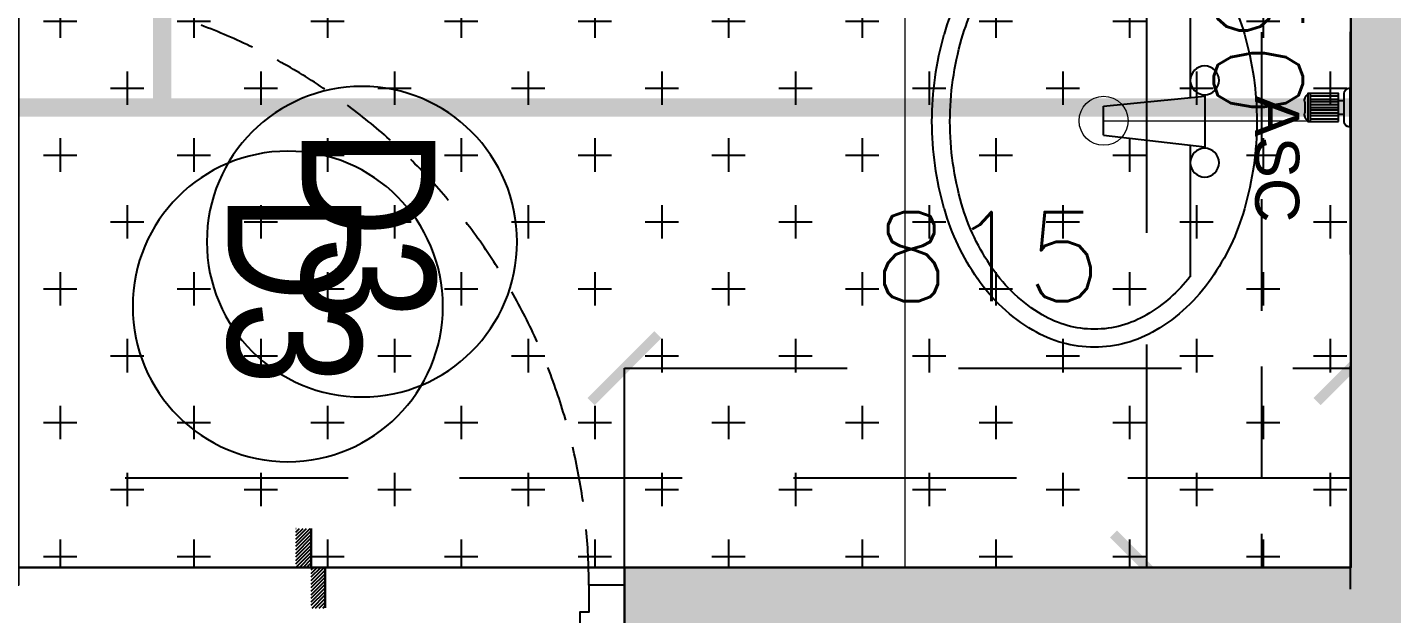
# Model space of a CAD drawing. Header units: millimetres. Extents: x -414464 to 1686, y -90036 to 108605.
# Drawn here: x -109525 to -107994, y -46357 to -45700 of the extents above; entities that cross this region are included whole.
import ezdxf
from ezdxf.enums import TextEntityAlignment as Align

# ---------------------------------------------------------------- set-up
doc = ezdxf.new("R2010")
doc.units = ezdxf.units.MM
doc.header["$LTSCALE"] = 1000
doc.header["$MEASUREMENT"] = 0
for name, pattern in [('$1$AUDIT_D_120904163729-0', [0]), ('$36$HIDDEN', [0.375, 0.25, -0.125]), ('3BHK-A$1$( Hidden )', [0.375, 0.25, -0.125]), ('3BHK-A$1$AUDIT_D_120904163729-0', [0]), ('3BHK-A$1$HIDDEN', [0.375, 0.25, -0.125]), ('AUDIT_D_120904163729-0', [0]), ('T8(T9 IS SIMILAR) - DIMENSION & TEXTING$1$1', [0]), ('T8(T9 IS SIMILAR) - DIMENSION & TEXTING$1$AUDIT_D_120904163729-0', [0]), ('T8(T9 IS SIMILAR) - DIMENSION & TEXTING$1$HIDDEN', [0.375, 0.25, -0.125]), ('T8(T9 IS SIMILAR)$1$$0$HIDDEN', [0.375, 0.25, -0.125])]:
    doc.linetypes.add(name, pattern=pattern)
doc.layers.get('0').update_dxf_attribs({"linetype": 'AUDIT_D_120904163729-0'})
for name, color, linetype in [('$0$A-HATCH -160', 251, '$1$AUDIT_D_120904163729-0'), ('$21$A-DIMENSIONS', 2, '$36$HIDDEN'), ('3BHK-A$1$$1$LEDGE WALL', 5, 'Continuous'), ('3BHK-A$1$A-DOOR-FULL', 2, 'Continuous'), ('3BHK-A$1$A-HATCH -160', 251, '3BHK-A$1$AUDIT_D_120904163729-0'), ('3BHK-A$1$A-SANITARY', 2, 'Continuous'), ('3BHK-A$1$a-tile drop', 3, 'Continuous'), ('3BHK-A$1$A-TOI SUNK 50MM', 8, 'Continuous'), ('3BHK-A$1$a-window-no', 125, 'Continuous'), ('3BHK-A$1$APT PLANS-typ$0$TILEDROP', 3, 'Continuous'), ('a-rcc', 3, 'Continuous'), ('T8(T9 IS SIMILAR) - DIMENSION & TEXTING$1$A-DIMENSIONS', 2, 'T8(T9 IS SIMILAR) - DIMENSION & TEXTING$1$HIDDEN'), ('T8(T9 IS SIMILAR) - DIMENSION & TEXTING$1$A-PLUMBING', 7, 'T8(T9 IS SIMILAR) - DIMENSION & TEXTING$1$AUDIT_D_120904163729-0'), ('T8(T9 IS SIMILAR) - DIMENSION & TEXTING$1$a-window-no', 125, 'Continuous'), ('T8(T9 IS SIMILAR) - DIMENSION & TEXTING$1$KITCHEN BLOCK', 255, 'Continuous'), ('T8(T9 IS SIMILAR) - DIMENSION & TEXTING$1$U-TI-BOILER', 1, 'T8(T9 IS SIMILAR) - DIMENSION & TEXTING$1$1'), ('T8(T9 IS SIMILAR) - DIMENSION & TEXTING$1$U-TI-TEXT', 7, 'Continuous'), ('T8(T9 IS SIMILAR) - DIMENSION & TEXTING$1$U-TI-WS', 5, 'Continuous'), ('T8(T9 IS SIMILAR)$1$$6$a-beam 2', 50, 'Continuous'), ('T8(T9 IS SIMILAR)$1$S-BEAM', 20, 'T8(T9 IS SIMILAR)$1$$0$HIDDEN')]:
    doc.layers.add(name, color=color, linetype=linetype)
for name, color, linetype, lineweight in [('3BHK-A$1$a-TOI-fixtures', 251, 'Continuous', 0), ('3BHK-A$1$A-WALL- 160', 6, 'Continuous', 30), ('T8(T9 IS SIMILAR)$1$D&W', 8, 'Continuous', 25)]:
    doc.layers.add(name, color=color, linetype=linetype, lineweight=lineweight)
doc.styles.add('3BHK-A$1$LODHA STANDERD', font='sanss___.ttf')
doc.styles.add('T8(T9 IS SIMILAR) - DIMENSION & TEXTING$1$arial', font='sanss___.ttf')
doc.styles.add('T8(T9 IS SIMILAR) - DIMENSION & TEXTING$1$LODHA STANDERD', font='sanss___.ttf')
doc.styles.add('T8(T9 IS SIMILAR) - DIMENSION & TEXTING$1$Romans 1', font='romans.shx', dxfattribs={"height": 100})
doc.dimstyles.new('T8(T9 IS SIMILAR) - DIMENSION & TEXTING$1$ALPINE S', dxfattribs={"dimscale": 0, "dimtxt": 100, "dimasz": 75, "dimexe": 0, "dimexo": 0, "dimgap": 75, "dimtad": 1, "dimdec": 0, "dimzin": 0, "dimdsep": 46, "dimtxsty": 'T8(T9 IS SIMILAR) - DIMENSION & TEXTING$1$Romans 1', "dimblk": 'T8(T9 IS SIMILAR) - DIMENSION & TEXTING$1$_ArchTick', "dimcen": 0.09, "dimclrd": 256, "dimclre": 256, "dimclrt": 7, "dimadec": 0, "dimazin": 0, "dimtfac": 1, "dimtdec": 0, "dimtofl": 0, "dimtmove": 1, "dimatfit": 0, "dimldrblk": 'T8(T9 IS SIMILAR) - DIMENSION & TEXTING$1$_Open90', "dimfxl": 1, "dimtolj": 1, "dimtzin": 0, "dimarcsym": 0})

# ---------------------------------------------------------------- blocks, each defined once
blk = doc.blocks.new('*U2752')
for points in [[(-710, 0), (-670, 0), (-670, 30), (-660, 30), (-660, 80), (-710, 80)], [(40, 0), (0, 0), (0, 30), (-10, 30), (-10, 80), (40, 80)], [(0, 0), (0, -670), (-30, -670), (-30, 0)]]:
    blk.add_lwpolyline(points, close=True)
at = {"color": 0, "linetype": 'ByBlock', "ltscale": 0.25}
blk.add_arc((1, 0.4), 671, 180.0347, 267.627, dxfattribs=at)
blk = doc.blocks.new('3BHK-A$1$WINDOW TAG')
at = {"layer": '3BHK-A$1$a-window-no'}
blk.add_circle((0, 0), 174.1, dxfattribs=at)
at = {"layer": '3BHK-A$1$a-window-no', "style": '3BHK-A$1$LODHA STANDERD'}
blk.add_attdef('WINDOW', text='', height=150, dxfattribs=at).set_placement((11.3, 2.8), align=Align.MIDDLE_CENTER)
blk = doc.blocks.new('3BHK-A$1$WB1')
at = {"layer": '3BHK-A$1$A-SANITARY', "color": 0, "ltscale": 1000}
for p, q in [((190074.4, -1779394.5), (190063, -1779507.9)), ((190106.8, -1779394.5), (190119.9, -1779507.9)), ((189917.5, -1779491.7), (190064.6, -1779491.7)), ((190118, -1779491.7), (190265.4, -1779491.7)), ((190061.5, -1779507.9), (190121.4, -1779507.9))]:
    blk.add_line(p, q, dxfattribs=at)
at = {"layer": '3BHK-A$1$A-SANITARY', "color": 0}
blk.add_line((190106.8, -1779394.5), (190074.4, -1779394.5), dxfattribs=at)
for centre, major_axis, start_param, end_param in [((190067.1, -1779471.3), (-69.6, 256.7), 0.015739, 0.342992), ((190091.4, -1779555.7), (-92.6, 341.5), 6.018375, 6.298924), ((190091.4, -1779555.7), (-92.6, 341.5), 5.737826, 6.018375), ((190115.8, -1779471.3), (-69.6, 256.7), 5.410573, 5.737826), ((190091.4, -1779555.7), (-87.3, 322), 6.018375, 6.298924), ((190091.4, -1779555.7), (-87.3, 322), 5.737826, 6.018375), ((190067.1, -1779471.3), (-64.3, 237.2), 0.015739, 0.342992), ((190115.8, -1779471.3), (-64.3, 237.2), 5.410573, 5.737826), ((190030, -1779417.8), (-52.6, 193.9), 0.342992, 0.768932), ((190152.9, -1779417.8), (-52.6, 193.9), 4.984633, 5.410573), ((190030, -1779417.8), (-47.3, 174.4), 0.342992, 0.768932), ((190152.9, -1779417.8), (-47.3, 174.4), 4.984633, 5.410573), ((189973.2, -1779384.1), (-35.3, 130.2), 0.768932, 1.305986), ((190209.6, -1779384.1), (-35.3, 130.2), 4.447579, 4.984633), ((189973.2, -1779384.1), (-30, 110.7), 0.768932, 1.305986), ((190209.6, -1779384.1), (-30, 110.7), 4.447579, 4.984633), ((189973.2, -1779384.1), (-35.3, 130.2), 1.305986, 1.84304), ((189973.2, -1779384.1), (-30, 110.7), 1.305986, 1.84304), ((190209.6, -1779384.1), (-30, 110.7), 3.910525, 4.447579), ((190209.6, -1779384.1), (-35.3, 130.2), 3.910525, 4.447579), ((190030, -1779350.3), (-47.3, 174.4), 1.84304, 2.20494), ((190152.9, -1779350.3), (-47.3, 174.4), 3.548625, 3.910525), ((190030, -1779350.3), (-52.6, 193.9), 1.84304, 2.268981), ((190152.9, -1779350.3), (-52.6, 193.9), 3.484585, 3.910525), ((190045.3, -1779507.9), (-4.2, 15.6), 6.018375, 12.30156), ((190137.6, -1779507.9), (-4.2, 15.6), 6.018375, 12.30156), ((190067.1, -1779296.9), (-69.6, 256.7), 2.268981, 2.596234), ((190115.8, -1779296.9), (-69.6, 256.7), 3.157331, 3.484585), ((190091.4, -1779212.5), (-92.6, 341.5), 2.596234, 2.876783), ((190091.4, -1779212.5), (-92.6, 341.5), 2.876783, 3.157331)]:
    blk.add_ellipse(centre, major_axis=major_axis, ratio=1, start_param=start_param, end_param=end_param, dxfattribs=at)
blk = doc.blocks.new('3BHK-A$1$TILE DROP -x')
at = {"layer": '3BHK-A$1$APT PLANS-typ$0$TILEDROP'}
h = blk.add_hatch(dxfattribs=at)
h.set_pattern_fill('ACET-2D-ANSI31', color=8, scale=90, angle=90, style=0)
h.set_pattern_definition([(135, (-851695.914, 5365039.183), (-7.954951288, -7.954951288), [])])
h.paths.add_polyline_path([(-58323.9, -19205.9), (-58323.9, -19023.7), (-58261.5, -19023.7), (-58261.5, -19205.9)])
edge = h.paths.add_edge_path()
edge.add_line((-58323.9, -19381.2), (-58393.7, -19381.2))
edge.add_line((-58323.9, -19205.9), (-58323.9, -19381.2))
edge.add_line((-58393.1, -19205.9), (-58323.9, -19205.9))
edge.add_line((-58393.1, -19381.2), (-58393.1, -19205.9))
at = {"layer": '3BHK-A$1$APT PLANS-typ$0$TILEDROP', "color": 1}
blk.add_line((-58153.9, -19205.9), (-58434, -19205.9), dxfattribs=at)
at = {"layer": '3BHK-A$1$APT PLANS-typ$0$TILEDROP', "color": 20, "const_width": 10}
for points in [[(-58261.5, -19205.9), (-58261.5, -19023.7)], [(-58323.9, -19381.2), (-58323.9, -19205.9)], [(-58323.9, -19205.9), (-58261.5, -19205.9)]]:
    blk.add_lwpolyline(points, dxfattribs=at)
blk = doc.blocks.new('3BHK-A')
at = {"layer": '3BHK-A$1$A-HATCH -160', "linetype": 'ByBlock'}
h = blk.add_hatch(dxfattribs=at)
h.set_pattern_fill('ZIGZAG', color=256, scale=250)
h.set_pattern_definition([(9e-15, (1e-08, 0), (31.25, 31.25), [31.25, -31.25]), (90, (31.25, 0), (-31.25, 31.25), [31.25, -31.25])])
h.paths.add_polyline_path([(1185182.8, -5714749.5), (1186532.7, -5714749.5), (1186532.7, -5714149.5), (1186632.7, -5714149.5), (1186632.7, -5714749.5), (1188712.7, -5714749.5), (1188712.7, -5714049.5), (1189032.5, -5714049.5), (1189032.5, -5714149.5), (1188812.7, -5714149.5), (1188812.7, -5715449.5), (1189032.5, -5715449.5), (1189032.5, -5715549.5), (1188712.7, -5715549.5), (1188712.7, -5714849.5), (1186632.7, -5714849.5), (1186632.7, -5715664.5), (1186532.7, -5715664.5), (1186532.7, -5714849.5), (1185182.8, -5714849.5)])
h.paths.add_polyline_path([(1185182.8, -5713249.5), (1185782.7, -5713249.5), (1185782.7, -5713149.5), (1185182.8, -5713149.5)])
h.paths.add_polyline_path([(1186532.7, -5710699.5), (1186632.7, -5710699.5), (1186632.7, -5713249.5), (1186532.7, -5713249.5)])
h.paths.add_polyline_path([(1186532.7, -5717399.5), (1186632.7, -5717399.5), (1186632.7, -5716414.5), (1186532.7, -5716414.5)])
h.paths.add_polyline_path([(1194902.2, -5715375), (1194082.3, -5715375), (1194082.3, -5715475), (1194902.2, -5715475)])
h.paths.add_polyline_path([(1195782.2, -5715375), (1196682.2, -5715375), (1196682.2, -5715475), (1195782.2, -5715475)])
h.paths.add_polyline_path([(1194132.5, -5714149.9), (1196532.4, -5714149.9), (1196532.4, -5714049.9), (1194132.5, -5714049.9)])
h.paths.add_polyline_path([(1197432.4, -5711800.2), (1197532.4, -5711800.2), (1197532.4, -5714149.9), (1197432.4, -5714149.9)])
h.paths.add_polyline_path([(1198282.4, -5714149.9), (1198958.7, -5714149.9), (1198958.7, -5714049.9), (1198282.4, -5714049.9)])
h.paths.add_polyline_path([(1196871.9, -5720208.6), (1196082.2, -5720209.7), (1196082.3, -5720109.7), (1196082.2, -5720109.7), (1196182.2, -5720109.7), (1196871.9, -5720108.6)])
h.paths.add_polyline_path([(1193397.2, -5709939.9), (1193882.3, -5709939.6), (1193882.3, -5710040.1), (1193397.3, -5710040.1)])
h.paths.add_polyline_path([(1186632.7, -5708554.7), (1187192.3, -5708554.8), (1187192.3, -5708654.7), (1186632.7, -5708654.7)])
h.paths.add_polyline_path([(1194182.3, -5715724), (1194082.3, -5715724), (1194082.3, -5715474), (1194182.3, -5715474)])
at = {"layer": '3BHK-A$1$A-TOI SUNK 50MM'}
h = blk.add_hatch(dxfattribs=at)
h.set_pattern_fill('CROSS', color=256, scale=300, style=0)
h.set_pattern_definition([(9e-15, (-0.65, 1286.84), (75, 75), [37.5, -112.5]), (90, (18.1, 1268.09), (-75, 75), [37.5, -112.5])])
h.paths.add_polyline_path([(1186532.7, -5713148.5), (1185182.4, -5713148.5), (1185182.4, -5710698.5), (1186532.7, -5710698.5)])
h.paths.add_polyline_path([(1185182.4, -5714848.6), (1186532.7, -5714848.6), (1186532.7, -5717398.5), (1185182.4, -5717398.5)])
at = {"layer": '3BHK-A$1$$1$LEDGE WALL', "linetype": '3BHK-A$1$( Hidden )', "ltscale": 0.5}
blk.add_line((1185182.4, -5714948.6, 0), (1186532.7, -5714948.7), dxfattribs=at)
at = {"layer": '3BHK-A$1$A-TOI SUNK 50MM'}
blk.add_line((1186532.7, -5716413.5, 0), (1186532.7, -5715663.5, 0), dxfattribs=at)
at = {"layer": '3BHK-A$1$A-TOI SUNK 50MM', "elevation": 0}
blk.add_lwpolyline([(1185182.4, -5714848.6), (1186532.7, -5714848.6), (1186532.7, -5717398.5), (1185182.4, -5717398.5)], close=True, dxfattribs=at)
at = {"layer": '3BHK-A$1$a-TOI-fixtures'}
blk.add_line((1186182.9, -5714848.6, 0), (1185532.6, -5714848.6, 0), dxfattribs=at)
at = {"layer": '3BHK-A$1$a-TOI-fixtures', "extrusion": (-2.53026e-07, -3.57019e-09, 1)}
blk.add_line((1186031.9, -5715125.8, 0), (1186031.9, -5714894.2, 0), dxfattribs=at)
at = {"layer": '3BHK-A$1$a-TOI-fixtures', "ltscale": 500}
blk.add_line((1186532.7, -5715348.6), (1185182.8, -5715348.6), dxfattribs=at)
at = {"layer": '3BHK-A$1$a-TOI-fixtures', "extrusion": (-2.53026e-07, -3.57019e-09, 1)}
blk.add_circle((1186031.9, -5715125.8, -0.3), 27.5, dxfattribs=at)
at = {"layer": '3BHK-A$1$A-WALL- 160', "linetype": 'ByBlock'}
for p, q in [((1186532.7, -5714848.5, 0), (1185182.8, -5714848.5, 0)), ((1186532.7, -5714848.5, 0), (1186532.7, -5715663.5, 0)), ((1186632.7, -5715663.5, 0), (1186532.7, -5715663.5, 0))]:
    blk.add_line(p, q, dxfattribs=at)
at = {"layer": '3BHK-A$1$A-DOOR-FULL', "linetype": '3BHK-A$1$HIDDEN', "rotation": 270}
blk.add_blockref('*U2752', (1186552.7, -5716373.5, 0), dxfattribs=at)
at = {"layer": '3BHK-A$1$a-tile drop', "xscale": -0.25, "yscale": 0.25, "zscale": 0.25, "rotation": 270}
blk.add_blockref('3BHK-A$1$TILE DROP -x', (1191334.2, -5701434, 0), dxfattribs=at)
at = {"layer": '3BHK-A$1$a-TOI-fixtures', "extrusion": (-2.28199e-17, -8.33598e-18, -1), "zscale": -0.9999999999999998, "rotation": 179.9999999999999}
blk.add_blockref('3BHK-A$1$WB1', (-995941.3, -7494520.3, 0), dxfattribs=at)
at = {"layer": '3BHK-A$1$a-window-no'}
ref = blk.add_blockref('3BHK-A$1$WINDOW TAG', (1186167.5, -5715958.1, 0), dxfattribs=dict(at, xscale=-1))
ref.add_attrib('WINDOW', 'D3', dxfattribs={"height": 150, "style": '3BHK-A$1$LODHA STANDERD', "width": 0.8}).set_placement((1186148.1, -5715950.6, 0), align=Align.MIDDLE_CENTER)
blk = doc.blocks.new('T8(T9 IS SIMILAR) - DIMENSION & TEXTING$1$WINDOW TAG')
at = {"layer": 'T8(T9 IS SIMILAR) - DIMENSION & TEXTING$1$a-window-no'}
blk.add_circle((0, 0), 174.1, dxfattribs=at)
at = {"layer": 'T8(T9 IS SIMILAR) - DIMENSION & TEXTING$1$a-window-no', "style": 'T8(T9 IS SIMILAR) - DIMENSION & TEXTING$1$LODHA STANDERD'}
blk.add_attdef('WINDOW', text='', height=150, dxfattribs=at).set_placement((11.3, 2.8), align=Align.MIDDLE_CENTER)
blk = doc.blocks.new('T8(T9 IS SIMILAR) - DIMENSION & TEXTING$1$_ArchTick')
at = {"color": 0, "linetype": 'ByBlock', "const_width": 0.15}
blk.add_lwpolyline([(-0.5, -0.5), (0.5, 0.5)], dxfattribs=at)
blk = doc.blocks.new('*D1381')
at = {"layer": 'T8(T9 IS SIMILAR) - DIMENSION & TEXTING$1$A-DIMENSIONS', "linetype": 'T8(T9 IS SIMILAR) - DIMENSION & TEXTING$1$HIDDEN', "lineweight": -2, "transparency": 16777216}
for p, q in [((1186532.7, -5714848.7), (1186309.2, -5714848.7)), ((1186532.7, -5715663.5), (1186309.2, -5715663.5))]:
    blk.add_line(p, q, dxfattribs=at)
at = {"layer": 'T8(T9 IS SIMILAR) - DIMENSION & TEXTING$1$A-DIMENSIONS', "lineweight": -2, "transparency": 16777216}
blk.add_line((1186309.2, -5715663.5), (1186309.2, -5714848.7), dxfattribs=at)
at = {"layer": 'T8(T9 IS SIMILAR) - DIMENSION & TEXTING$1$A-DIMENSIONS', "linetype": 'ByBlock', "lineweight": -2, "transparency": 16777216, "xscale": 75, "yscale": 75, "zscale": 75}
for p, rotation in [((1186309.2, -5714848.7), 90), ((1186309.2, -5715663.5), 270)]:
    blk.add_blockref('T8(T9 IS SIMILAR) - DIMENSION & TEXTING$1$_ArchTick', p, dxfattribs=dict(at, rotation=rotation))
at = {"layer": 'T8(T9 IS SIMILAR) - DIMENSION & TEXTING$1$A-DIMENSIONS', "color": 7, "linetype": 'ByBlock', "transparency": 16777216, "insert": (1186184.2, -5715256.1), "char_height": 100, "attachment_point": 5, "rotation": 90, "style": 'T8(T9 IS SIMILAR) - DIMENSION & TEXTING$1$Romans 1'}
blk.add_mtext('\\A1;815', dxfattribs=at)
blk = doc.blocks.new('T8(T9 IS SIMILAR) - DIMENSION & TEXTING$1$_Open90')
at = {"color": 0, "linetype": 'ByBlock', "lineweight": -2}
for p, q in [((-0.5, 0.5), (0, 0)), ((0, 0), (-1, 0)), ((0, 0), (-0.5, -0.5))]:
    blk.add_line(p, q, dxfattribs=at)
blk = doc.blocks.new('*D1382')
at = {"layer": 'T8(T9 IS SIMILAR) - DIMENSION & TEXTING$1$A-DIMENSIONS', "linetype": 'T8(T9 IS SIMILAR) - DIMENSION & TEXTING$1$HIDDEN', "lineweight": -2, "transparency": 16777216}
for p, q in [((1185182.7, -5715448.7), (1185182.7, -5715077.3)), ((1186532.7, -5715448.7), (1186532.7, -5715077.3))]:
    blk.add_line(p, q, dxfattribs=at)
at = {"layer": 'T8(T9 IS SIMILAR) - DIMENSION & TEXTING$1$A-DIMENSIONS', "lineweight": -2, "transparency": 16777216}
blk.add_line((1186532.7, -5715077.3), (1185182.7, -5715077.3), dxfattribs=at)
at = {"layer": 'T8(T9 IS SIMILAR) - DIMENSION & TEXTING$1$A-DIMENSIONS', "linetype": 'ByBlock', "lineweight": -2, "transparency": 16777216, "xscale": 75, "yscale": 75, "zscale": 75, "rotation": 180}
blk.add_blockref('T8(T9 IS SIMILAR) - DIMENSION & TEXTING$1$_ArchTick', (1185182.7, -5715077.3), dxfattribs=at)
at = {"layer": 'T8(T9 IS SIMILAR) - DIMENSION & TEXTING$1$A-DIMENSIONS', "linetype": 'ByBlock', "lineweight": -2, "transparency": 16777216, "xscale": 75, "yscale": 75, "zscale": 75}
blk.add_blockref('T8(T9 IS SIMILAR) - DIMENSION & TEXTING$1$_ArchTick', (1186532.7, -5715077.3), dxfattribs=at)
at = {"layer": 'T8(T9 IS SIMILAR) - DIMENSION & TEXTING$1$A-DIMENSIONS', "color": 7, "linetype": 'ByBlock', "transparency": 16777216, "insert": (1185857.7, -5714952.3), "char_height": 100, "attachment_point": 5, "style": 'T8(T9 IS SIMILAR) - DIMENSION & TEXTING$1$Romans 1'}
blk.add_mtext('\\A1;1350', dxfattribs=at)
blk = doc.blocks.new('T8(T9 IS SIMILAR) - DIMENSION & TEXTING$1$ASC')
at = {"layer": 'T8(T9 IS SIMILAR) - DIMENSION & TEXTING$1$U-TI-BOILER'}
for points in [[(631187.54, 41364.6471), (631187.5537, 41364.6471)], [(631187.5649, 41364.6039), (631187.5289, 41364.6039), (631187.5289, 41364.6399), (631187.5289, 41364.6435), (631187.5649, 41364.6435), (631187.5649, 41364.6039)], [(631187.5649, 41364.6399), (631187.5289, 41364.6399)], [(631187.5325, 41364.6039), (631187.5325, 41364.6399)], [(631187.5361, 41364.6399), (631187.5361, 41364.6039)], [(631187.5397, 41364.6039), (631187.5397, 41364.6399)], [(631187.5433, 41364.6039), (631187.5433, 41364.6399)], [(631187.5469, 41364.6399), (631187.5469, 41364.6039)], [(631187.5505, 41364.6039), (631187.5505, 41364.6399)], [(631187.5541, 41364.6039), (631187.5541, 41364.6399)], [(631187.5577, 41364.6039), (631187.5577, 41364.6399)], [(631187.5613, 41364.6399), (631187.5613, 41364.6039)], [(631187.5649, 41364.5967), (631187.5289, 41364.5967)], [(631187.5379, 41364.6039), (631187.5379, 41364.5967)], [(631187.5559, 41364.5967), (631187.5559, 41364.6039)], [(631187.5217, 41364.5895), (631187.5721, 41364.5895)]]:
    blk.add_lwpolyline(points, dxfattribs=at)
for centre, radius, start, end in [((631187.5374, 41364.6384), 0.00911, 72.8198, 145.9406), ((631187.5563, 41364.6384), 0.00911, 34.0594, 107.1803), ((631187.5289, 41364.5895), 0.0072, 90, 180), ((631187.5649, 41364.5895), 0.0072, 0, 90)]:
    blk.add_arc(centre, radius, start, end, dxfattribs=at)
blk = doc.blocks.new('T8(T9 IS SIMILAR) - DIMENSION & TEXTING$1$A$C77D62699')
at = {"layer": 'T8(T9 IS SIMILAR) - DIMENSION & TEXTING$1$U-TI-WS', "lineweight": 40, "ltscale": 0.01, "const_width": 20.5}
for points, elevation in [([(-21047.5, -3746.8), (-21047.5, -3847.5), (-21435.3, -3847.5), (-21435.3, -975.6)], 0.7), ([(-22114.6, -2308.3), (-21435.3, -2308.3)], -0.4)]:
    blk.add_lwpolyline(points, dxfattribs=dict(at, elevation=elevation))
at = {"layer": 'T8(T9 IS SIMILAR) - DIMENSION & TEXTING$1$KITCHEN BLOCK', "xscale": -871.6493472992639, "yscale": 871.6493472992646, "zscale": 871.6493472992646, "rotation": 180.001534180152}
blk.add_blockref('T8(T9 IS SIMILAR) - DIMENSION & TEXTING$1$ASC', (-550196613.8, 36039710, 0.7), dxfattribs=at)
at = {"layer": 'T8(T9 IS SIMILAR) - DIMENSION & TEXTING$1$U-TI-TEXT', "style": 'T8(T9 IS SIMILAR) - DIMENSION & TEXTING$1$arial'}
blk.add_text('ASC', height=49.53, rotation=359.9999, dxfattribs=at).set_placement((-21448.7, -1081.8, 1.3))
blk = doc.blocks.new('T8(T9 IS SIMILAR) - DIMENSION & TEXTING')
at = {"layer": 'T8(T9 IS SIMILAR) - DIMENSION & TEXTING$1$A-PLUMBING', "linetype": 'ByBlock'}
blk.add_blockref('T8(T9 IS SIMILAR) - DIMENSION & TEXTING$1$A$C77D62699', (1207452.3, -5713874), dxfattribs=at)
at = {"layer": 'T8(T9 IS SIMILAR) - DIMENSION & TEXTING$1$a-window-no'}
ref = blk.add_blockref('T8(T9 IS SIMILAR) - DIMENSION & TEXTING$1$WINDOW TAG', (1186240.1, -5716041.3, 0.5), dxfattribs=dict(at, xscale=-1))
ref.add_attrib('WINDOW', 'D3', dxfattribs={"height": 150, "style": 'T8(T9 IS SIMILAR) - DIMENSION & TEXTING$1$LODHA STANDERD', "width": 0.8}).set_placement((1186220.7, -5716033.7, 0.5), align=Align.MIDDLE_CENTER)
at = {"layer": 'T8(T9 IS SIMILAR) - DIMENSION & TEXTING$1$A-DIMENSIONS', "linetype": 'ByBlock'}
for base, p1, p2, angle, picture, middle in [((1186309.2, -5714848.7, 0.5), (1186532.7, -5715663.5, 0), (1186532.7, -5714848.7, 0.5), 270, '*D1381', (1186184.2, -5715256.1, 0.5)), ((1185182.7, -5715077.3, 0.5), (1186532.7, -5715448.7, 0.5), (1185182.7, -5715448.7, 0.9), 180, '*D1382', (1185857.7, -5714952.3, 0.5))]:
    dim = blk.add_linear_dim(base=base, p1=p1, p2=p2, angle=angle, dimstyle='T8(T9 IS SIMILAR) - DIMENSION & TEXTING$1$ALPINE S', override={"dimscale": 1, "dimfxl": 5, "dimarcsym": 1}, dxfattribs=at)
    dim.commit()
    dim.dimension.update_dxf_attribs({"geometry": picture, "text_midpoint": middle})
blk = doc.blocks.new('T8(T9 IS SIMILAR)')
at = {"layer": 'T8(T9 IS SIMILAR)$1$D&W', "linetype": 'ByBlock'}
blk.add_blockref('3BHK-A', (0, 0), dxfattribs=at)
at = {"layer": 'T8(T9 IS SIMILAR)$1$$6$a-beam 2', "linetype": 'ByBlock'}
blk.add_blockref('T8(T9 IS SIMILAR) - DIMENSION & TEXTING', (0, 0), dxfattribs=at)
at = {"layer": 'T8(T9 IS SIMILAR)$1$S-BEAM'}
for p, q in [((1189932, -5714848.8, -0.2), (1185182.1, -5714848.8, -0.2)), ((1186432.8, -5714848.7, -0.2), (1186432.1, -5719483.5, -0.2))]:
    blk.add_line(p, q, dxfattribs=at)
blk = doc.blocks.new('A$C48506478')
at = {"layer": '$21$A-DIMENSIONS', "linetype": 'ByBlock'}
blk.add_blockref('T8(T9 IS SIMILAR)', (-1195542.6, 5727884.6), dxfattribs=at)
at = {"layer": '$0$A-HATCH -160', "linetype": 'ByBlock'}
blk.add_blockref('T8(T9 IS SIMILAR) - DIMENSION & TEXTING', (-1195542.6, 5727884.6), dxfattribs=at)

msp = doc.modelspace()

# ---------------------------------------------------------------- block references
at = {"layer": 'a-rcc', "linetype": 'ByBlock', "rotation": 270}
msp.add_blockref('A$C48506478', (-121076, -55315.3, 0), dxfattribs=at)

doc.saveas('drawing.dxf')
